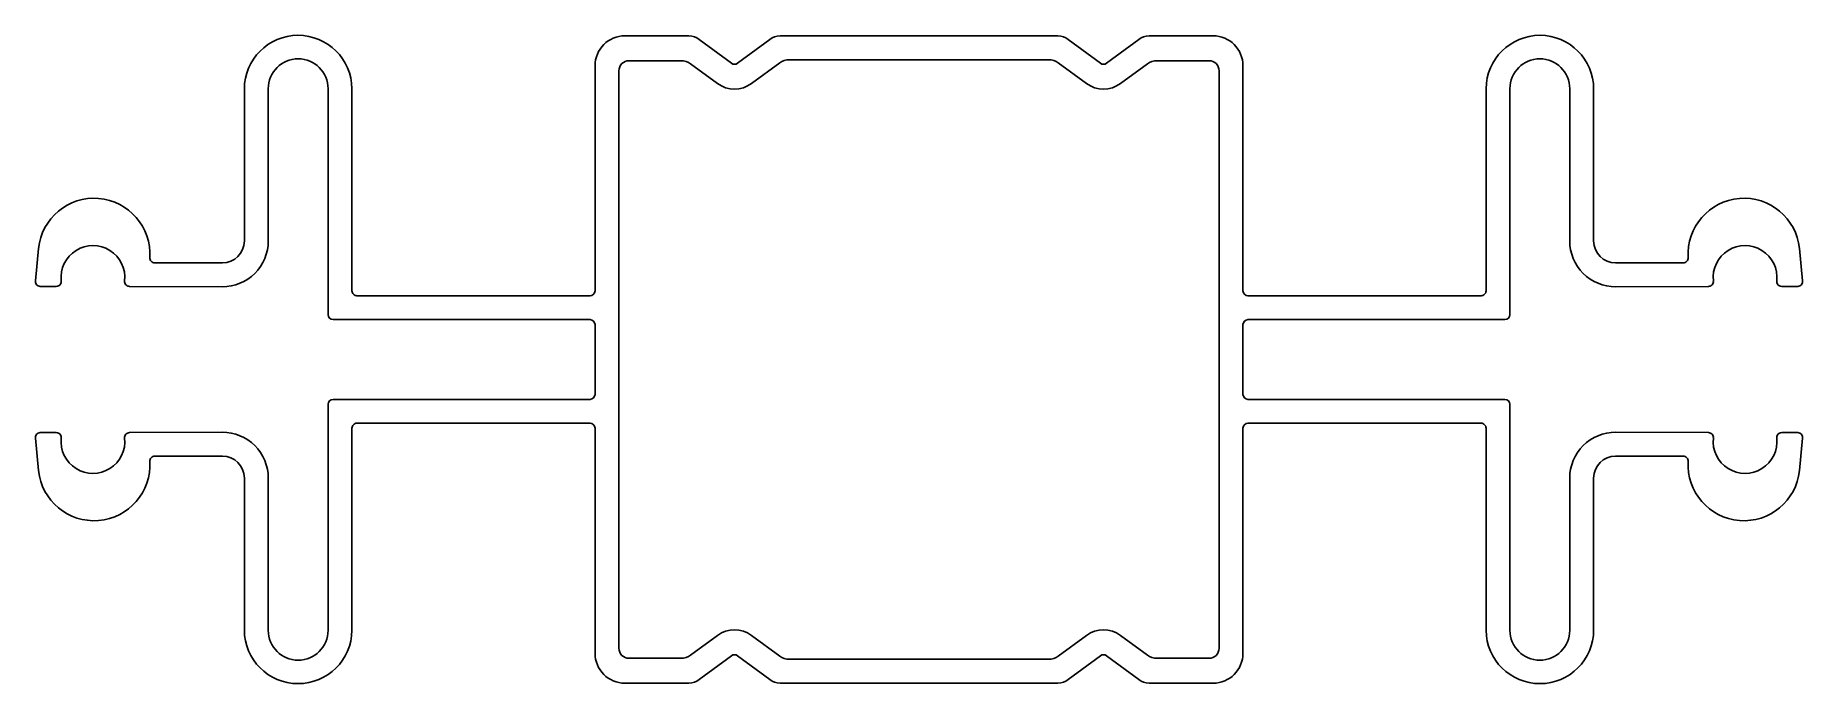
# Model space of a CAD drawing. Extents: x 2365.2 to 2453.9, y 1979.5 to 2012.1.
import ezdxf

# ---------------------------------------------------------------- set-up
doc = ezdxf.new("R2010")
doc.units = 0
doc.layers.get('0').update_dxf_attribs({"linetype": 'CONTINUOUS'})

msp = doc.modelspace()

# ---------------------------------------------------------------- linework, layer by layer
at = {"color": 0}
for p, q in [((2398.052, 2012.066), (2394.838, 2012.066)), ((2400.19, 2010.687), (2398.561, 2011.883)), ((2402.114, 2011.883), (2400.486, 2010.687)), ((2416.572, 2012.066), (2402.623, 2012.066)), ((2418.71, 2010.687), (2417.081, 2011.883)), ((2420.634, 2011.883), (2419.006, 2010.687)), ((2424.358, 2012.066), (2421.143, 2012.066)), ((2393.338, 2010.566), (2393.338, 1999.266)), ((2394.538, 2010.316), (2394.538, 1981.316)), ((2397.657, 2010.816), (2395.038, 2010.816)), ((2399.48, 2009.67), (2398.13, 2010.661)), ((2402.613, 2010.711), (2401.196, 2009.67)), ((2416.109, 2010.866), (2403.087, 2010.866)), ((2418, 2009.67), (2416.582, 2010.711)), ((2421.065, 2010.661), (2419.716, 2009.67)), ((2424.158, 2010.816), (2421.539, 2010.816)), ((2424.658, 1981.316), (2424.658, 2010.316)), ((2425.858, 1999.266), (2425.858, 2010.566)), ((2375.738, 2009.391), (2375.738, 2001.766)), ((2376.937, 2001.767), (2376.937, 2009.412)), ((2379.937, 2009.412), (2379.938, 1998.066)), ((2381.138, 1999.266), (2381.137, 2009.412)), ((2438.058, 2009.412), (2438.058, 1999.266)), ((2439.258, 1998.066), (2439.258, 2009.412)), ((2442.258, 2009.412), (2442.258, 2001.767)), ((2443.458, 2001.766), (2443.458, 2009.391)), ((2365.409, 2001.386), (2365.248, 1999.762)), ((2453.947, 1999.762), (2453.786, 2001.386)), ((2374.638, 2000.666), (2371.239, 2000.666)), ((2447.956, 2000.666), (2444.558, 2000.666)), ((2365.497, 1999.487), (2365.845, 1999.487)), ((2365.845, 1999.487), (2366.299, 1999.487)), ((2369.977, 1999.484), (2374.631, 1999.467)), ((2444.564, 1999.467), (2449.218, 1999.484)), ((2452.896, 1999.487), (2453.35, 1999.487)), ((2453.35, 1999.487), (2453.699, 1999.487)), ((2393.088, 1999.016), (2381.388, 1999.016)), ((2437.808, 1999.016), (2426.108, 1999.016)), ((2380.188, 1997.816), (2393.088, 1997.816)), ((2393.338, 1997.566), (2393.338, 1994.066)), ((2425.858, 1994.066), (2425.858, 1997.566)), ((2426.108, 1997.816), (2439.008, 1997.816)), ((2379.938, 1993.566), (2379.937, 1982.22)), ((2393.088, 1993.816), (2380.188, 1993.816)), ((2439.008, 1993.816), (2426.108, 1993.816)), ((2439.258, 1982.22), (2439.258, 1993.566)), ((2381.137, 1982.22), (2381.138, 1992.366)), ((2381.388, 1992.616), (2393.088, 1992.616)), ((2393.338, 1992.366), (2393.338, 1981.066)), ((2425.858, 1981.066), (2425.858, 1992.366)), ((2426.108, 1992.616), (2437.808, 1992.616)), ((2438.058, 1992.366), (2438.058, 1982.22)), ((2365.248, 1991.87), (2365.409, 1990.246)), ((2365.845, 1992.145), (2365.497, 1992.145)), ((2366.299, 1992.145), (2365.845, 1992.145)), ((2374.631, 1992.165), (2369.977, 1992.147)), ((2449.218, 1992.147), (2444.564, 1992.165)), ((2453.35, 1992.145), (2452.896, 1992.145)), ((2453.699, 1992.145), (2453.35, 1992.145)), ((2453.786, 1990.246), (2453.947, 1991.87)), ((2371.239, 1990.966), (2374.638, 1990.966)), ((2444.558, 1990.966), (2447.956, 1990.966)), ((2375.738, 1989.866), (2375.738, 1982.241)), ((2376.937, 1982.22), (2376.937, 1989.865)), ((2442.258, 1989.865), (2442.258, 1982.22)), ((2443.458, 1982.241), (2443.458, 1989.866)), ((2398.13, 1980.971), (2399.48, 1981.962)), ((2401.196, 1981.962), (2402.613, 1980.921)), ((2416.582, 1980.921), (2418, 1981.962)), ((2419.716, 1981.962), (2421.065, 1980.971)), ((2395.038, 1980.816), (2397.657, 1980.816)), ((2398.561, 1979.749), (2400.19, 1980.944)), ((2400.486, 1980.944), (2402.114, 1979.749)), ((2403.087, 1980.766), (2416.109, 1980.766)), ((2417.081, 1979.749), (2418.71, 1980.944)), ((2419.006, 1980.944), (2420.634, 1979.749)), ((2421.539, 1980.816), (2424.158, 1980.816)), ((2394.838, 1979.566), (2398.052, 1979.566)), ((2402.623, 1979.566), (2416.572, 1979.566)), ((2421.143, 1979.566), (2424.358, 1979.566))]:
    msp.add_line(p, q, dxfattribs=at)
for centre, radius, start, end in [((2378.438, 2009.391), 2.7, 0.44352, 180), ((2394.838, 2010.566), 1.5, 90, 180), ((2398.052, 2011.266), 0.8, 50.47916, 90), ((2402.623, 2011.266), 0.8, 90, 129.52084), ((2416.572, 2011.266), 0.8, 50.47916, 90), ((2421.143, 2011.266), 0.8, 90, 129.52084), ((2424.358, 2010.566), 1.5, 0, 90), ((2440.758, 2009.391), 2.7, 360, 179.55648), ((2378.437, 2009.412), 1.5, 0, 180), ((2440.758, 2009.412), 1.5, 0, 180), ((2395.038, 2010.316), 0.5, 90, 180), ((2397.657, 2010.016), 0.8, 53.71379, 90), ((2400.338, 2010.889), 0.25, 233.71379, 306.28621), ((2403.087, 2010.066), 0.8, 90, 126.28621), ((2416.109, 2010.066), 0.8, 53.71379, 90), ((2418.858, 2010.889), 0.25, 233.71379, 306.28621), ((2421.539, 2010.016), 0.8, 90, 126.28621), ((2424.158, 2010.316), 0.5, 0, 90), ((2400.338, 2010.839), 1.45, 233.71379, 306.28621), ((2418.858, 2010.839), 1.45, 233.71379, 306.28621), ((2368.195, 2001.11), 2.8, 356.35126, 174.33767), ((2451, 2001.11), 2.8, 5.66233, 183.64874), ((2368.139, 1999.935), 1.6, 353.78294, 186.13421), ((2374.637, 2001.767), 2.3, 269.85294, 0), ((2374.638, 2001.766), 1.1, 270, 0), ((2444.558, 2001.767), 2.3, 180, 270.14706), ((2444.558, 2001.766), 1.1, 180, 270), ((2451.057, 1999.935), 1.6, 353.86579, 186.21706), ((2371.239, 2000.916), 0.25, 176.35126, 270), ((2447.956, 2000.916), 0.25, 270, 3.64874), ((2365.497, 1999.737), 0.25, 174.33767, 270), ((2366.299, 1999.737), 0.25, 269.98975, 6.13421), ((2369.978, 1999.734), 0.25, 173.78294, 269.85294), ((2449.217, 1999.734), 0.25, 270.14706, 6.21706), ((2452.896, 1999.737), 0.25, 173.86579, 270.01025), ((2453.699, 1999.737), 0.25, 270, 5.66233), ((2381.388, 1999.266), 0.25, 179.9997, 270), ((2393.088, 1999.266), 0.25, 270, 0), ((2426.108, 1999.266), 0.25, 180, 270), ((2437.808, 1999.266), 0.25, 270, 0.0003), ((2380.188, 1998.066), 0.25, 180.00218, 270), ((2393.088, 1997.566), 0.25, 0, 90), ((2426.108, 1997.566), 0.25, 90, 180), ((2439.008, 1998.066), 0.25, 270, 359.99782), ((2393.088, 1994.066), 0.25, 270, 0), ((2426.108, 1994.066), 0.25, 180, 270), ((2380.188, 1993.566), 0.25, 90, 179.99782), ((2439.008, 1993.566), 0.25, 0.00218, 90), ((2381.388, 1992.366), 0.25, 90, 180.0003), ((2393.088, 1992.366), 0.25, 360, 90), ((2426.108, 1992.366), 0.25, 90, 180), ((2437.808, 1992.366), 0.25, 359.9997, 90), ((2365.497, 1991.895), 0.25, 90, 185.66233), ((2366.299, 1991.895), 0.25, 353.86579, 90.01025), ((2368.139, 1991.697), 1.6, 173.86579, 6.21706), ((2369.978, 1991.897), 0.25, 90.14706, 186.21706), ((2374.637, 1989.865), 2.3, 360, 90.14706), ((2444.558, 1989.865), 2.3, 89.85294, 180), ((2449.217, 1991.897), 0.25, 353.78294, 89.85294), ((2451.057, 1991.697), 1.6, 173.78294, 6.13421), ((2452.896, 1991.895), 0.25, 89.98975, 186.13421), ((2453.699, 1991.895), 0.25, 354.33767, 90), ((2368.195, 1990.522), 2.8, 185.66233, 3.64874), ((2371.239, 1990.716), 0.25, 90, 183.64874), ((2374.638, 1989.866), 1.1, 360, 90), ((2444.558, 1989.866), 1.1, 90, 180), ((2447.956, 1990.716), 0.25, 356.35126, 90), ((2451, 1990.522), 2.8, 176.35126, 354.33767), ((2378.438, 1982.241), 2.7, 180, 359.55648), ((2378.437, 1982.22), 1.5, 180, 0), ((2400.338, 1980.793), 1.45, 53.71379, 126.28621), ((2418.858, 1980.793), 1.45, 53.71379, 126.28621), ((2440.758, 1982.241), 2.7, 180.44352, 0), ((2440.758, 1982.22), 1.5, 180, 0), ((2394.838, 1981.066), 1.5, 180, 270), ((2395.038, 1981.316), 0.5, 180, 270), ((2397.657, 1981.616), 0.8, 270, 306.28621), ((2400.338, 1980.743), 0.25, 53.71379, 126.28621), ((2403.087, 1981.566), 0.8, 233.71379, 270), ((2416.109, 1981.566), 0.8, 270, 306.28621), ((2418.858, 1980.743), 0.25, 53.71379, 126.28621), ((2421.539, 1981.616), 0.8, 233.71379, 270), ((2424.158, 1981.316), 0.5, 270, 0), ((2424.358, 1981.066), 1.5, 270, 360), ((2398.052, 1980.366), 0.8, 270, 309.52084), ((2402.623, 1980.366), 0.8, 230.47916, 270), ((2416.572, 1980.366), 0.8, 270, 309.52084), ((2421.143, 1980.366), 0.8, 230.47916, 270)]:
    msp.add_arc(centre, radius, start, end, dxfattribs=at)

doc.saveas('drawing.dxf')
